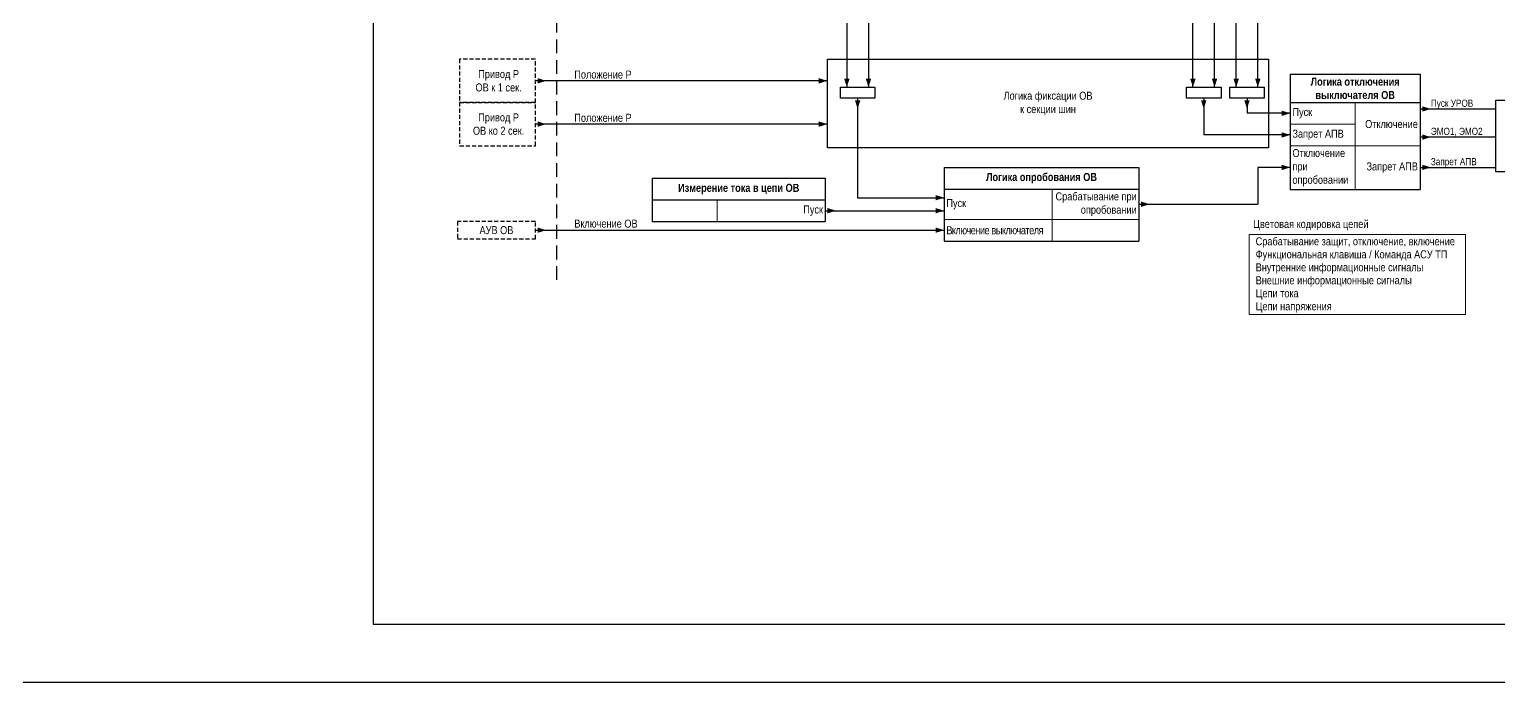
# Model space of a CAD drawing. Header units: millimetres. Extents: x -2550 to 7325, y -3772 to 3128.
# Drawn here: x -54 to 625, y 1524 to 1826 of the extents above; entities that cross this region are included whole.
import ezdxf
from ezdxf.enums import TextEntityAlignment as Align

# ---------------------------------------------------------------- set-up
doc = ezdxf.new("R2010")
doc.units = ezdxf.units.MM
doc.linetypes.add('штриховая2', pattern=[9.525, 6.35, -3.175])
for name, color, linetype, lineweight in [('Основная', 7, 'Continuous', 30), ('Отключение_включение', 1, 'Continuous', 30), ('Тонкая', 7, 'Continuous', 18), ('Цепи внешние', 84, 'Continuous', 30), ('Цепи внутренние', 5, 'Continuous', 30), ('Цепи ТН', 200, 'Continuous', 30), ('Цепи ТТ', 23, 'Continuous', 30), ('Цепь - ФК и АСУ', 132, 'Continuous', 30)]:
    doc.layers.add(name, color=color, linetype=linetype, lineweight=lineweight)
doc.styles.add('Narrow', font='ARIALN.TTF')
doc.styles.add('Табл дан', font='ARIALN.TTF')
doc.styles.add('Табл загол', font='ARIALNB.TTF')

# ---------------------------------------------------------------- blocks, each defined once
blk = doc.blocks.new('*T121')
at = {"layer": 'Основная', "color": 0, "linetype": 'ByBlock', "lineweight": -2, "transparency": 16777216}
for p, q in [((0, 0), (60, 0)), ((0, 0), (0, -12.99)), ((60, 0), (60, -12.99))]:
    blk.add_line(p, q, dxfattribs=at)
at = {"layer": 'Основная', "color": 0, "linetype": 'ByBlock', "lineweight": 30, "transparency": 16777216}
for p, q in [((0, -12.99), (60, -12.99)), ((0, -12.99), (0, -53.2)), ((60, -12.99), (60, -53.2)), ((0, -53.2), (60, -53.2))]:
    blk.add_line(p, q, dxfattribs=at)
at = {"layer": 'Основная', "color": 0, "linetype": 'ByBlock', "lineweight": 18, "transparency": 16777216}
for p, q in [((30, -12.99), (30, -53.2)), ((0, -22.99), (30, -22.99)), ((0, -32.99), (60, -32.99))]:
    blk.add_line(p, q, dxfattribs=at)
at = {"layer": 'Основная', "color": 0, "transparency": 16777216, "char_height": 3.7}
for s, insert, width, attachment_point, style in [('{\\C256;Логика отключения выключателя ОВ}', (30, -6.5), 57, 5, 'Табл загол'), ('{\\C256;Пуск}', (1, -17.99), 28, 4, 'Табл дан'), ('Запрет АПВ', (1, -27.99), 28, 4, 'Табл дан'), ('Отключение', (59, -22.99), 28, 6, 'Табл дан'), ('Отключение при опробовании', (1, -43.1), 28, 4, 'Табл дан'), ('Запрет АПВ', (59, -43.1), 28, 6, 'Табл дан')]:
    blk.add_mtext(s, dxfattribs=dict(at, insert=insert, width=width, attachment_point=attachment_point, style=style))
blk = doc.blocks.new('*T119')
at = {"layer": 'Основная', "color": 0, "linetype": 'ByBlock', "lineweight": -2, "transparency": 16777216}
for p, q in [((0, 0), (90, 0)), ((0, 0), (0, -10)), ((90, 0), (90, -10))]:
    blk.add_line(p, q, dxfattribs=at)
at = {"layer": 'Основная', "color": 0, "linetype": 'ByBlock', "lineweight": 30, "transparency": 16777216}
for p, q in [((0, -10), (90, -10)), ((0, -10), (0, -34.07)), ((90, -10), (90, -34.07)), ((0, -34.07), (90, -34.07))]:
    blk.add_line(p, q, dxfattribs=at)
at = {"layer": 'Основная', "color": 0, "linetype": 'ByBlock', "lineweight": 18, "transparency": 16777216}
for p, q in [((50, -10), (50, -34.07)), ((0, -24.07), (90, -24.07))]:
    blk.add_line(p, q, dxfattribs=at)
at = {"layer": 'Основная', "color": 0, "transparency": 16777216, "char_height": 3.7}
for s, insert, width, attachment_point, style in [('Логика опробования ОВ', (45, -5), 87, 5, 'Табл загол'), ('Срабатывание при опробовании', (89, -17.03), 38, 6, 'Табл дан'), ('Пуск', (1, -17.03), 48, 4, 'Табл дан'), ('{\\T0.9;Включение выключателя}', (1, -29.07), 48, 4, 'Табл дан')]:
    blk.add_mtext(s, dxfattribs=dict(at, insert=insert, width=width, attachment_point=attachment_point, style=style))
blk = doc.blocks.new('*T120')
at = {"layer": 'Основная', "color": 0, "linetype": 'ByBlock', "lineweight": -2, "transparency": 16777216}
for p, q in [((0, 0), (80, 0)), ((0, 0), (0, -10)), ((80, 0), (80, -10))]:
    blk.add_line(p, q, dxfattribs=at)
at = {"layer": 'Основная', "color": 0, "linetype": 'ByBlock', "lineweight": 30, "transparency": 16777216}
for p, q in [((0, -10), (80, -10)), ((0, -10), (0, -20)), ((80, -10), (80, -20)), ((0, -20), (80, -20))]:
    blk.add_line(p, q, dxfattribs=at)
at = {"layer": 'Основная', "color": 0, "linetype": 'ByBlock', "lineweight": 18, "transparency": 16777216}
blk.add_line((30, -10), (30, -20), dxfattribs=at)
at = {"layer": 'Основная', "color": 0, "transparency": 16777216, "char_height": 3.7}
for s, insert, width, attachment_point, style in [('Измерение тока в цепи ОВ', (40, -5), 77, 5, 'Табл загол'), ('Пуск', (79, -15), 48, 6, 'Табл дан')]:
    blk.add_mtext(s, dxfattribs=dict(at, insert=insert, width=width, attachment_point=attachment_point, style=style))

msp = doc.modelspace()

# ---------------------------------------------------------------- linework, layer by layer
at = {"layer": 'Основная'}
for points in [[(-1107, 2981), (1070, 2981), (1070, 1524), (-1107, 1524)], [(315, 1812), (519, 1812), (519, 1771), (315, 1771)], [(624, 1793), (634, 1793), (634, 1760), (624, 1760)]]:
    msp.add_lwpolyline(points, close=True, dxfattribs=at)
at = {"layer": 'Основная', "color": 1}
msp.add_lwpolyline([(105, 1551), (699, 1551), (699, 2391), (105, 2391)], close=True, dxfattribs=at)
at = {"layer": 'Отключение_включение'}
for points in [[(514, 1799), (514, 2158)], [(504, 1799), (504, 2096)], [(509, 1794), (509, 1787)], [(529, 1787), (509, 1787)], [(514, 1762), (514, 1745)], [(529, 1762), (514, 1762)]]:
    msp.add_lwpolyline(points, dxfattribs=at)
at = {"layer": 'Отключение_включение', "ltscale": 0.3}
for points in [[(504, 1799, 0, 2.5, 0), (504, 1803, 0, 0, 0)], [(514, 1799, 0, 2.5, 0), (514, 1803, 0, 0, 0)], [(509, 1789, 0, 2.5, 0), (509, 1793, 0, 0, 0)], [(529, 1787, 0, 2.5, 0), (525, 1787, 0, 0, 0)], [(594, 1776, 0, 2.5, 0), (590, 1776, 0, 0, 0)], [(529, 1762, 0, 2.5, 0), (525, 1762, 0, 0, 0)], [(464, 1745, 0, 2.5, 0), (460, 1745, 0, 0, 0)]]:
    msp.add_lwpolyline(points, format="xyseb", dxfattribs=at)
at = {"layer": 'Отключение_включение'}
msp.add_lwpolyline([(517, 1799), (517, 1794), (501, 1794), (501, 1799)], close=True, dxfattribs=at)
at = {"layer": 'Отключение_включение', "ltscale": 0.3}
for points in [[(624, 1776), (589, 1776)], [(459, 1745), (514, 1745)]]:
    msp.add_lwpolyline(points, dxfattribs=at)
at = {"layer": 'Тонкая', "ltscale": 0.3}
msp.add_lwpolyline([(510, 1731), (610, 1731), (610, 1694), (510, 1694)], close=True, dxfattribs=at)
at = {"layer": 'Цепи внешние', "linetype": 'штриховая2', "ltscale": 0.3}
for points in [[(180, 1812), (145, 1812), (145, 1792), (180, 1792)], [(180, 1792), (145, 1792), (145, 1772), (180, 1772)], [(180, 1737), (144, 1737), (144, 1729), (180, 1729)]]:
    msp.add_lwpolyline(points, close=True, dxfattribs=at)
at = {"layer": 'Цепи внешние', "ltscale": 0.3}
for points in [[(185, 1802, 0, 2.5, 0), (181, 1802, 0, 0, 0)], [(315, 1802, 0, 2.5, 0), (311, 1802, 0, 0, 0)], [(185, 1782, 0, 2.5, 0), (181, 1782, 0, 0, 0)], [(315, 1782, 0, 2.5, 0), (311, 1782, 0, 0, 0)], [(185, 1733, 0, 2.5, 0), (181, 1733, 0, 0, 0)], [(369, 1733, 0, 2.5, 0), (365, 1733, 0, 0, 0)]]:
    msp.add_lwpolyline(points, format="xyseb", dxfattribs=at)
for points in [[(315, 1802), (180, 1802)], [(315, 1782), (180, 1782)]]:
    msp.add_lwpolyline(points, dxfattribs=at)
at = {"layer": 'Цепи внешние'}
msp.add_lwpolyline([(180, 1733), (369, 1733)], dxfattribs=at)
at = {"layer": 'Цепи внутренние', "linetype": 'штриховая2'}
msp.add_lwpolyline([(190, 1710), (190, 2165)], dxfattribs=at)
at = {"layer": 'Цепи внутренние'}
for points in [[(494, 1799), (494, 2148)], [(484, 1799), (484, 2086)], [(329, 1794), (329, 1748)], [(489, 1794), (489, 1777)], [(529, 1777), (489, 1777)]]:
    msp.add_lwpolyline(points, dxfattribs=at)
at = {"layer": 'Цепи внутренние', "ltscale": 0.3}
for points in [[(334, 2015), (334, 1799)], [(324, 2001), (324, 1799)], [(589, 1789), (624, 1789)], [(589, 1762), (624, 1762)], [(329, 1748), (369, 1748)], [(314, 1742), (369, 1742)]]:
    msp.add_lwpolyline(points, dxfattribs=at)
for points in [[(324, 1799, 0, 2.5, 0), (324, 1803, 0, 0, 0)], [(334, 1799, 0, 2.5, 0), (334, 1803, 0, 0, 0)], [(484, 1799, 0, 2.5, 0), (484, 1803, 0, 0, 0)], [(494, 1799, 0, 2.5, 0), (494, 1803, 0, 0, 0)], [(329, 1789, 0, 2.5, 0), (329, 1793, 0, 0, 0)], [(489, 1789, 0, 2.5, 0), (489, 1793, 0, 0, 0)], [(594, 1789, 0, 2.5, 0), (590, 1789, 0, 0, 0)], [(529, 1777, 0, 2.5, 0), (525, 1777, 0, 0, 0)], [(594, 1762, 0, 2.5, 0), (590, 1762, 0, 0, 0)], [(369, 1748, 0, 2.5, 0), (365, 1748, 0, 0, 0)], [(319, 1742, 0, 2.5, 0), (315, 1742, 0, 0, 0)], [(369, 1742, 0, 2.5, 0), (365, 1742, 0, 0, 0)]]:
    msp.add_lwpolyline(points, format="xyseb", dxfattribs=at)
at = {"layer": 'Цепи внутренние'}
for points in [[(337, 1799), (337, 1794), (321, 1794), (321, 1799)], [(497, 1799), (497, 1794), (481, 1794), (481, 1799)]]:
    msp.add_lwpolyline(points, close=True, dxfattribs=at)

# ---------------------------------------------------------------- block references
for name, p in [('*T121', (529, 1805)), ('*T119', (369, 1762)), ('*T120', (234, 1757))]:
    msp.add_blockref(name, p)

# ---------------------------------------------------------------- texts
at = {"layer": 'Основная', "style": 'Narrow'}
for s, p in [('Пуск УРОВ', (594, 1790)), ('ЭМО1, ЭМО2', (594, 1777)), ('Запрет АПВ', (594, 1763))]:
    msp.add_text(s, height=3.3, dxfattribs=at).set_placement(p)
msp.add_text('Цветовая кодировка цепей', height=3.7, dxfattribs=at).set_placement((538.5, 1734), align=Align.CENTER)
at = {"layer": 'Основная', "char_height": 3.7, "style": 'Narrow'}
for s, insert, width, attachment_point in [('Привод Р\\PОВ к 1 сек. ', (163, 1802), 36, 5), ('Положение Р', (198, 1803), 77, 7), ('Логика фиксации ОВ ^Jк секции шин', (417, 1791.5), 204, 5), ('Привод Р\\PОВ ко 2 сек. ', (163, 1782), 36, 5), ('Положение Р', (198, 1783), 77, 7), ('АУВ ОВ', (162, 1733), 36, 5), ('Включение ОВ', (198, 1736), 77, 4)]:
    msp.add_mtext(s, dxfattribs=dict(at, insert=insert, width=width, attachment_point=attachment_point))
at = {"layer": 'Отключение_включение', "style": 'Narrow'}
msp.add_text('Срабатывание защит, отключение, включение', height=3.7, dxfattribs=at).set_placement((513, 1726))
at = {"layer": 'Цепи внешние', "style": 'Narrow'}
msp.add_text('Внешние информационные сигналы', height=3.7, dxfattribs=at).set_placement((513, 1708))
at = {"layer": 'Цепи внутренние', "style": 'Narrow'}
msp.add_text('Внутренние информационные сигналы', height=3.7, dxfattribs=at).set_placement((513, 1714))
at = {"layer": 'Цепи ТН', "style": 'Narrow'}
msp.add_text('Цепи напряжения', height=3.7, dxfattribs=at).set_placement((513, 1696))
at = {"layer": 'Цепи ТТ', "style": 'Narrow'}
msp.add_text('Цепи тока', height=3.7, dxfattribs=at).set_placement((513, 1702))
at = {"layer": 'Цепь - ФК и АСУ', "style": 'Narrow'}
msp.add_text('Функциональная клавиша / Команда АСУ ТП', height=3.7, dxfattribs=at).set_placement((513, 1720))

doc.saveas('drawing.dxf')
